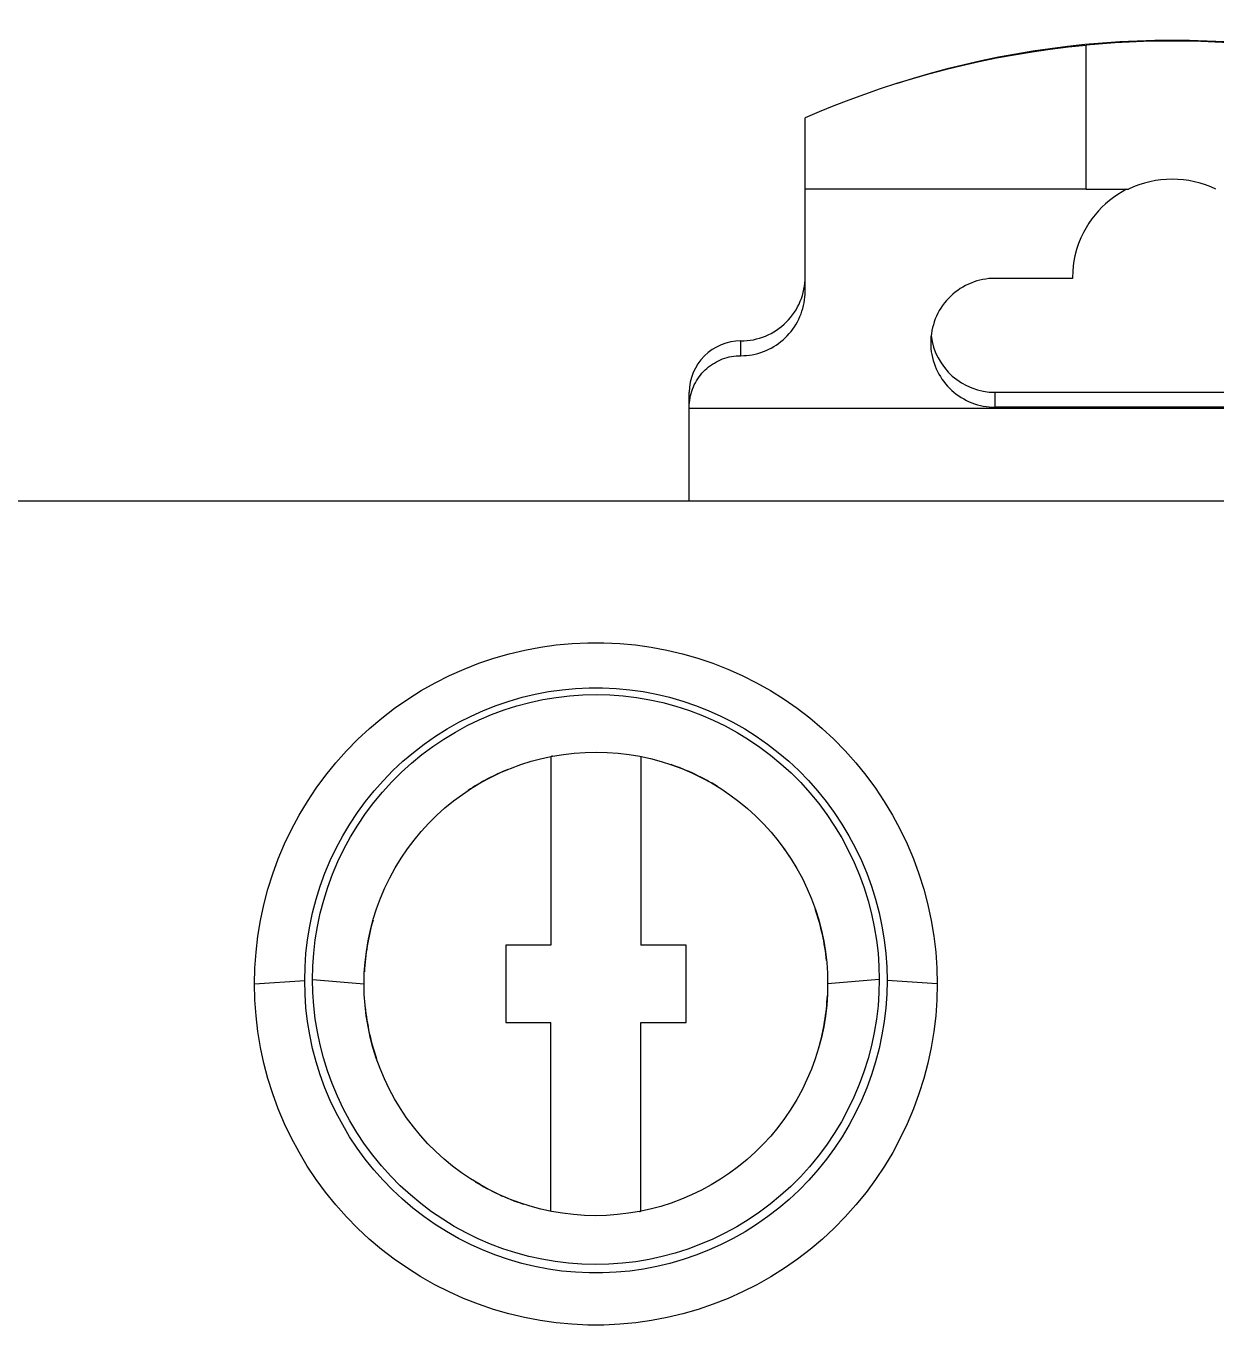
# Model space of a CAD drawing. Header units: millimetres. Extents: x 3609 to 5941, y 2453 to 3731.
# Drawn here: x 5328.85 to 5346.55, y 3415.52 to 3434.84 of the extents above; entities that cross this region are included whole.
import ezdxf

# ---------------------------------------------------------------- set-up
doc = ezdxf.new("R2010")
doc.units = ezdxf.units.MM

msp = doc.modelspace()

# ---------------------------------------------------------------- linework, layer by layer
for p, q in [((5344.622, 3434.551), (5344.353, 3434.524)), ((5345.048, 3434.589), (5344.622, 3434.555)), ((5344.622, 3434.556), (5344.622, 3434.552)), ((5344.622, 3432.412), (5344.622, 3434.552)), ((5345.474, 3434.609), (5345.048, 3434.589)), ((5345.9, 3434.616), (5345.474, 3434.609)), ((5346.327, 3434.609), (5345.9, 3434.616)), ((5346.753, 3434.589), (5346.327, 3434.609)), ((5343.289, 3434.361), (5343.03, 3434.308)), ((5343.552, 3434.409), (5343.289, 3434.361)), ((5343.817, 3434.452), (5343.552, 3434.409)), ((5344.084, 3434.49), (5343.817, 3434.452)), ((5344.353, 3434.524), (5344.084, 3434.49)), ((5342.523, 3434.189), (5342.277, 3434.124)), ((5342.774, 3434.25), (5342.523, 3434.189)), ((5343.03, 3434.308), (5342.774, 3434.25)), ((5341.801, 3433.984), (5341.559, 3433.906)), ((5342.037, 3434.056), (5341.801, 3433.984)), ((5342.277, 3434.124), (5342.037, 3434.056)), ((5341.322, 3433.824), (5341.092, 3433.739)), ((5341.559, 3433.906), (5341.322, 3433.824)), ((5340.869, 3433.653), (5340.652, 3433.564)), ((5341.092, 3433.739), (5340.869, 3433.653)), ((5340.652, 3433.564), (5340.441, 3433.473)), ((5340.441, 3432.412), (5340.441, 3433.473)), ((5340.441, 3430.895), (5340.441, 3432.412)), ((5340.631, 3432.412), (5340.441, 3432.412)), ((5340.825, 3432.412), (5340.631, 3432.412)), ((5341.022, 3432.412), (5340.825, 3432.412)), ((5341.222, 3432.412), (5341.022, 3432.412)), ((5341.426, 3432.412), (5341.222, 3432.412)), ((5341.634, 3432.412), (5341.426, 3432.412)), ((5341.844, 3432.412), (5341.634, 3432.412)), ((5342.058, 3432.412), (5341.844, 3432.412)), ((5342.275, 3432.412), (5342.058, 3432.412)), ((5342.495, 3432.412), (5342.275, 3432.412)), ((5342.718, 3432.412), (5342.495, 3432.412)), ((5342.945, 3432.412), (5342.718, 3432.412)), ((5343.174, 3432.412), (5342.945, 3432.412)), ((5343.407, 3432.412), (5343.174, 3432.412)), ((5343.643, 3432.412), (5343.407, 3432.412)), ((5343.882, 3432.412), (5343.643, 3432.412)), ((5344.125, 3432.412), (5343.882, 3432.412)), ((5344.372, 3432.412), (5344.125, 3432.412)), ((5344.622, 3432.412), (5344.372, 3432.412)), ((5344.622, 3432.412), (5345.248, 3432.412)), ((5344.967, 3432.246), (5344.91, 3432.197)), ((5345.027, 3432.292), (5344.967, 3432.246)), ((5345.09, 3432.336), (5345.027, 3432.292)), ((5345.155, 3432.376), (5345.09, 3432.336)), ((5345.221, 3432.412), (5345.155, 3432.376)), ((5344.803, 3432.09), (5344.753, 3432.033)), ((5344.855, 3432.145), (5344.803, 3432.09)), ((5344.91, 3432.197), (5344.855, 3432.145)), ((5344.662, 3431.908), (5344.619, 3431.84)), ((5344.706, 3431.972), (5344.662, 3431.908)), ((5344.753, 3432.033), (5344.706, 3431.972)), ((5344.543, 3431.69), (5344.509, 3431.607)), ((5344.58, 3431.767), (5344.543, 3431.69)), ((5344.619, 3431.84), (5344.58, 3431.767)), ((5344.479, 3431.518), (5344.454, 3431.422)), ((5344.509, 3431.607), (5344.479, 3431.518)), ((5344.434, 3431.318), (5344.421, 3431.206)), ((5344.454, 3431.422), (5344.434, 3431.318)), ((5343.085, 3431.07), (5343.041, 3431.06)), ((5343.13, 3431.077), (5343.085, 3431.07)), ((5343.175, 3431.083), (5343.13, 3431.077)), ((5343.221, 3431.086), (5343.175, 3431.083)), ((5343.267, 3431.087), (5343.221, 3431.086)), ((5344.416, 3431.087), (5343.267, 3431.087)), ((5344.421, 3431.206), (5344.416, 3431.087)), ((5340.44, 3430.852), (5340.441, 3430.895)), ((5342.674, 3430.882), (5342.639, 3430.853)), ((5342.711, 3430.909), (5342.674, 3430.882)), ((5342.749, 3430.935), (5342.711, 3430.909)), ((5342.787, 3430.958), (5342.749, 3430.935)), ((5342.828, 3430.98), (5342.787, 3430.958)), ((5342.869, 3431), (5342.828, 3430.98)), ((5342.911, 3431.018), (5342.869, 3431)), ((5342.953, 3431.034), (5342.911, 3431.018)), ((5342.997, 3431.048), (5342.953, 3431.034)), ((5343.041, 3431.06), (5342.997, 3431.048)), ((5340.417, 3430.682), (5340.426, 3430.724)), ((5340.426, 3430.724), (5340.433, 3430.766)), ((5340.433, 3430.766), (5340.437, 3430.809)), ((5340.437, 3430.809), (5340.44, 3430.852)), ((5342.486, 3430.684), (5342.461, 3430.646)), ((5342.514, 3430.721), (5342.486, 3430.684)), ((5342.543, 3430.756), (5342.514, 3430.721)), ((5342.573, 3430.79), (5342.543, 3430.756)), ((5342.606, 3430.822), (5342.573, 3430.79)), ((5342.639, 3430.853), (5342.606, 3430.822)), ((5340.347, 3430.479), (5340.364, 3430.518)), ((5340.364, 3430.518), (5340.38, 3430.558)), ((5340.38, 3430.558), (5340.394, 3430.599)), ((5340.394, 3430.599), (5340.407, 3430.64)), ((5340.407, 3430.64), (5340.417, 3430.682)), ((5342.395, 3430.526), (5342.377, 3430.485)), ((5342.415, 3430.567), (5342.395, 3430.526)), ((5342.437, 3430.607), (5342.415, 3430.567)), ((5342.461, 3430.646), (5342.437, 3430.607)), ((5340.205, 3430.265), (5340.232, 3430.298)), ((5340.232, 3430.298), (5340.259, 3430.332)), ((5340.259, 3430.332), (5340.283, 3430.367)), ((5340.283, 3430.367), (5340.306, 3430.404)), ((5340.306, 3430.404), (5340.327, 3430.441)), ((5340.327, 3430.441), (5340.347, 3430.479)), ((5342.326, 3430.31), (5342.319, 3430.264)), ((5342.336, 3430.354), (5342.326, 3430.31)), ((5342.348, 3430.398), (5342.336, 3430.354)), ((5342.362, 3430.442), (5342.348, 3430.398)), ((5342.377, 3430.485), (5342.362, 3430.442)), ((5339.484, 3429.937), (5339.484, 3430.157)), ((5340.011, 3430.095), (5340.047, 3430.12)), ((5340.047, 3430.12), (5340.081, 3430.146)), ((5340.081, 3430.146), (5340.114, 3430.173)), ((5340.114, 3430.173), (5340.146, 3430.202)), ((5340.146, 3430.202), (5340.176, 3430.233)), ((5340.176, 3430.233), (5340.205, 3430.265)), ((5342.31, 3430.174), (5342.309, 3430.128)), ((5342.309, 3430.128), (5342.31, 3430.084)), ((5342.313, 3430.219), (5342.31, 3430.174)), ((5342.319, 3430.264), (5342.313, 3430.219)), ((5339.28, 3429.909), (5339.313, 3429.918)), ((5339.313, 3429.918), (5339.347, 3429.925)), ((5339.347, 3429.925), (5339.381, 3429.93)), ((5339.381, 3429.93), (5339.415, 3429.934)), ((5339.415, 3429.934), (5339.449, 3429.936)), ((5339.449, 3429.936), (5339.484, 3429.937)), ((5339.484, 3429.937), (5339.527, 3429.938)), ((5339.527, 3429.938), (5339.569, 3429.941)), ((5339.569, 3429.941), (5339.612, 3429.946)), ((5339.612, 3429.946), (5339.655, 3429.952)), ((5339.655, 3429.952), (5339.697, 3429.961)), ((5339.697, 3429.961), (5339.738, 3429.971)), ((5339.738, 3429.971), (5339.78, 3429.984)), ((5339.78, 3429.984), (5339.82, 3429.998)), ((5339.82, 3429.998), (5339.86, 3430.014)), ((5339.86, 3430.014), (5339.899, 3430.032)), ((5339.899, 3430.032), (5339.938, 3430.051)), ((5339.938, 3430.051), (5339.975, 3430.073)), ((5339.975, 3430.073), (5340.011, 3430.095)), ((5342.31, 3430.084), (5342.313, 3430.04)), ((5342.313, 3430.04), (5342.318, 3429.996)), ((5342.318, 3429.996), (5342.325, 3429.953)), ((5342.325, 3429.953), (5342.334, 3429.909)), ((5338.93, 3429.7), (5338.954, 3429.725)), ((5338.954, 3429.725), (5338.979, 3429.748)), ((5338.979, 3429.748), (5339.006, 3429.77)), ((5339.006, 3429.77), (5339.033, 3429.791)), ((5339.033, 3429.791), (5339.061, 3429.81)), ((5339.061, 3429.81), (5339.091, 3429.828)), ((5339.091, 3429.828), (5339.121, 3429.845)), ((5339.121, 3429.845), (5339.151, 3429.861)), ((5339.151, 3429.861), (5339.182, 3429.875)), ((5339.182, 3429.875), (5339.214, 3429.888)), ((5339.214, 3429.888), (5339.247, 3429.899)), ((5339.247, 3429.899), (5339.28, 3429.909)), ((5342.334, 3429.909), (5342.345, 3429.866)), ((5342.345, 3429.866), (5342.359, 3429.824)), ((5342.359, 3429.824), (5342.374, 3429.782)), ((5342.374, 3429.782), (5342.39, 3429.742)), ((5342.39, 3429.742), (5342.409, 3429.702)), ((5338.793, 3429.504), (5338.809, 3429.534)), ((5338.809, 3429.534), (5338.826, 3429.564)), ((5338.826, 3429.564), (5338.844, 3429.593)), ((5338.844, 3429.593), (5338.864, 3429.621)), ((5338.864, 3429.621), (5338.885, 3429.649)), ((5338.885, 3429.649), (5338.907, 3429.675)), ((5338.907, 3429.675), (5338.93, 3429.7)), ((5342.409, 3429.702), (5342.43, 3429.663)), ((5342.43, 3429.663), (5342.452, 3429.625)), ((5342.452, 3429.625), (5342.476, 3429.588)), ((5342.476, 3429.588), (5342.502, 3429.552)), ((5342.502, 3429.552), (5342.53, 3429.517)), ((5338.717, 3429.172), (5338.717, 3429.392)), ((5338.73, 3429.308), (5338.737, 3429.342)), ((5338.737, 3429.342), (5338.745, 3429.375)), ((5338.745, 3429.375), (5338.755, 3429.408)), ((5338.755, 3429.408), (5338.766, 3429.441)), ((5338.766, 3429.441), (5338.779, 3429.472)), ((5338.779, 3429.472), (5338.793, 3429.504)), ((5342.53, 3429.517), (5342.559, 3429.484)), ((5342.559, 3429.484), (5342.589, 3429.452)), ((5342.589, 3429.452), (5342.621, 3429.421)), ((5342.621, 3429.421), (5342.655, 3429.392)), ((5342.655, 3429.392), (5342.689, 3429.365)), ((5342.689, 3429.365), (5342.725, 3429.339)), ((5342.725, 3429.339), (5342.762, 3429.315)), ((5343.267, 3429.172), (5343.267, 3429.392)), ((5343.267, 3429.392), (5348.534, 3429.392)), ((5338.717, 3429.172), (5338.718, 3429.206)), ((5338.717, 3429.156), (5338.717, 3429.172)), ((5338.717, 3429.156), (5353.083, 3429.156)), ((5338.717, 3427.776), (5338.717, 3429.156)), ((5338.718, 3429.206), (5338.72, 3429.24)), ((5338.72, 3429.24), (5338.724, 3429.274)), ((5338.724, 3429.274), (5338.73, 3429.308)), ((5342.762, 3429.315), (5342.801, 3429.293)), ((5342.801, 3429.293), (5342.84, 3429.272)), ((5342.84, 3429.272), (5342.88, 3429.253)), ((5342.88, 3429.253), (5342.921, 3429.236)), ((5342.921, 3429.236), (5342.962, 3429.221)), ((5342.962, 3429.221), (5343.004, 3429.208)), ((5343.004, 3429.208), (5343.047, 3429.197)), ((5343.047, 3429.197), (5343.091, 3429.188)), ((5343.091, 3429.188), (5343.134, 3429.181)), ((5343.134, 3429.181), (5343.178, 3429.176)), ((5343.178, 3429.176), (5343.222, 3429.173)), ((5343.222, 3429.173), (5343.267, 3429.172)), ((5348.534, 3429.172), (5343.267, 3429.172)), ((5294.519, 3427.776), (5363.187, 3427.776)), ((5336.974, 3425.657), (5337.21, 3425.668)), ((5337.21, 3425.668), (5337.447, 3425.668)), ((5337.447, 3425.668), (5337.683, 3425.657)), ((5335.813, 3425.437), (5336.041, 3425.503)), ((5336.041, 3425.503), (5336.271, 3425.558)), ((5336.271, 3425.558), (5336.504, 3425.602)), ((5336.504, 3425.602), (5336.738, 3425.635)), ((5336.738, 3425.635), (5336.974, 3425.657)), ((5337.683, 3425.657), (5337.919, 3425.635)), ((5337.919, 3425.635), (5338.153, 3425.602)), ((5338.153, 3425.602), (5338.386, 3425.558)), ((5338.386, 3425.558), (5338.616, 3425.503)), ((5338.616, 3425.503), (5338.844, 3425.438)), ((5335.151, 3425.178), (5335.368, 3425.275)), ((5335.368, 3425.275), (5335.589, 3425.361)), ((5335.589, 3425.361), (5335.813, 3425.437)), ((5338.844, 3425.438), (5339.069, 3425.362)), ((5339.069, 3425.362), (5339.289, 3425.275)), ((5339.289, 3425.275), (5339.506, 3425.178)), ((5334.939, 3425.071), (5335.151, 3425.178)), ((5339.506, 3425.178), (5339.718, 3425.071)), ((5334.531, 3424.828), (5334.732, 3424.955)), ((5334.732, 3424.955), (5334.939, 3425.071)), ((5336.231, 3424.856), (5336.428, 3424.903)), ((5336.428, 3424.903), (5336.626, 3424.94)), ((5336.626, 3424.94), (5336.826, 3424.969)), ((5336.826, 3424.969), (5337.026, 3424.987)), ((5336.936, 3424.878), (5337.136, 3424.892)), ((5337.026, 3424.987), (5337.228, 3424.997)), ((5337.136, 3424.892), (5337.335, 3424.897)), ((5337.228, 3424.997), (5337.429, 3424.997)), ((5337.335, 3424.897), (5337.535, 3424.892)), ((5337.429, 3424.997), (5337.631, 3424.987)), ((5337.535, 3424.892), (5337.734, 3424.877)), ((5337.631, 3424.987), (5337.832, 3424.969)), ((5337.832, 3424.969), (5338.031, 3424.94)), ((5338.031, 3424.94), (5338.23, 3424.903)), ((5338.23, 3424.903), (5338.426, 3424.856)), ((5339.718, 3425.071), (5339.925, 3424.955)), ((5339.925, 3424.955), (5340.127, 3424.828)), ((5334.335, 3424.692), (5334.531, 3424.828)), ((5335.657, 3424.66), (5335.846, 3424.734)), ((5335.846, 3424.734), (5336.037, 3424.8)), ((5335.964, 3424.668), (5336.154, 3424.729)), ((5336.037, 3424.8), (5336.231, 3424.856)), ((5336.154, 3424.729), (5336.346, 3424.78)), ((5336.346, 3424.78), (5336.541, 3424.822)), ((5336.541, 3424.822), (5336.738, 3424.855)), ((5336.738, 3424.855), (5336.936, 3424.878)), ((5337.734, 3424.877), (5337.932, 3424.853)), ((5337.932, 3424.853), (5338.129, 3424.82)), ((5338.129, 3424.82), (5338.323, 3424.777)), ((5338.323, 3424.777), (5338.516, 3424.725)), ((5338.426, 3424.856), (5338.62, 3424.8)), ((5338.516, 3424.725), (5338.705, 3424.664)), ((5338.62, 3424.8), (5338.812, 3424.735)), ((5338.812, 3424.735), (5339, 3424.66)), ((5340.127, 3424.828), (5340.322, 3424.692)), ((5333.964, 3424.394), (5334.146, 3424.547)), ((5334.146, 3424.547), (5334.335, 3424.692)), ((5335.292, 3424.486), (5335.472, 3424.577)), ((5335.414, 3424.434), (5335.594, 3424.521)), ((5335.472, 3424.577), (5335.657, 3424.66)), ((5335.594, 3424.521), (5335.777, 3424.599)), ((5335.777, 3424.599), (5335.964, 3424.668)), ((5338.705, 3424.664), (5338.891, 3424.595)), ((5338.891, 3424.595), (5339.074, 3424.516)), ((5339, 3424.66), (5339.185, 3424.577)), ((5339.074, 3424.516), (5339.253, 3424.429)), ((5339.185, 3424.577), (5339.366, 3424.486)), ((5340.322, 3424.692), (5340.511, 3424.548)), ((5340.511, 3424.548), (5340.693, 3424.394)), ((5333.789, 3424.231), (5333.964, 3424.394)), ((5334.943, 3424.277), (5335.115, 3424.386)), ((5335.068, 3424.235), (5335.239, 3424.339)), ((5335.115, 3424.386), (5335.292, 3424.486)), ((5335.239, 3424.339), (5335.414, 3424.434)), ((5339.253, 3424.429), (5339.429, 3424.333)), ((5339.366, 3424.486), (5339.542, 3424.386)), ((5339.429, 3424.333), (5339.599, 3424.229)), ((5339.542, 3424.386), (5339.714, 3424.277)), ((5340.693, 3424.394), (5340.868, 3424.232)), ((5333.622, 3424.061), (5333.789, 3424.231)), ((5334.615, 3424.036), (5334.776, 3424.161)), ((5334.741, 3424.004), (5334.902, 3424.124)), ((5334.776, 3424.161), (5334.943, 3424.277)), ((5334.902, 3424.124), (5335.068, 3424.235)), ((5339.599, 3424.229), (5339.766, 3424.116)), ((5339.714, 3424.277), (5339.881, 3424.161)), ((5339.766, 3424.116), (5339.927, 3423.995)), ((5339.881, 3424.161), (5340.042, 3424.037)), ((5340.868, 3424.232), (5341.035, 3424.061)), ((5333.463, 3423.883), (5333.622, 3424.061)), ((5334.46, 3423.904), (5334.615, 3424.036)), ((5334.586, 3423.876), (5334.741, 3424.004)), ((5336.367, 3423.904), (5336.525, 3423.946)), ((5336.525, 3423.946), (5336.684, 3423.98)), ((5336.658, 3423.975), (5336.658, 3421.168)), ((5336.684, 3423.98), (5336.845, 3424.007)), ((5336.845, 3424.007), (5337.008, 3424.026)), ((5337.008, 3424.026), (5337.171, 3424.037)), ((5337.171, 3424.037), (5337.334, 3424.041)), ((5337.334, 3424.041), (5337.498, 3424.037)), ((5337.498, 3424.037), (5337.661, 3424.025)), ((5337.661, 3424.025), (5337.823, 3424.005)), ((5337.823, 3424.005), (5337.983, 3423.978)), ((5337.983, 3423.978), (5338.143, 3423.943)), ((5337.999, 3423.975), (5337.999, 3421.168)), ((5338.143, 3423.943), (5338.3, 3423.901)), ((5339.927, 3423.995), (5340.082, 3423.867)), ((5340.042, 3424.037), (5340.198, 3423.905)), ((5341.035, 3424.061), (5341.194, 3423.883)), ((5333.313, 3423.697), (5333.463, 3423.883)), ((5334.168, 3423.619), (5334.31, 3423.765)), ((5334.292, 3423.597), (5334.436, 3423.74)), ((5334.31, 3423.765), (5334.46, 3423.904)), ((5334.436, 3423.74), (5334.586, 3423.876)), ((5335.762, 3423.665), (5335.909, 3423.735)), ((5335.909, 3423.735), (5336.059, 3423.799)), ((5336.059, 3423.799), (5336.212, 3423.855)), ((5336.212, 3423.855), (5336.367, 3423.904)), ((5338.3, 3423.901), (5338.455, 3423.852)), ((5338.455, 3423.852), (5338.607, 3423.795)), ((5338.607, 3423.795), (5338.757, 3423.731)), ((5338.757, 3423.731), (5338.904, 3423.66)), ((5340.082, 3423.867), (5340.232, 3423.73)), ((5340.198, 3423.905), (5340.347, 3423.766)), ((5340.232, 3423.73), (5340.376, 3423.586)), ((5340.347, 3423.766), (5340.489, 3423.619)), ((5341.194, 3423.883), (5341.345, 3423.698)), ((5333.171, 3423.505), (5333.313, 3423.697)), ((5334.032, 3423.466), (5334.168, 3423.619)), ((5334.155, 3423.446), (5334.292, 3423.597)), ((5335.479, 3423.503), (5335.619, 3423.587)), ((5335.619, 3423.587), (5335.762, 3423.665)), ((5338.904, 3423.66), (5339.047, 3423.582)), ((5339.047, 3423.582), (5339.187, 3423.498)), ((5340.376, 3423.586), (5340.513, 3423.435)), ((5340.489, 3423.619), (5340.625, 3423.466)), ((5341.345, 3423.698), (5341.486, 3423.505)), ((5333.038, 3423.306), (5333.171, 3423.505)), ((5333.904, 3423.307), (5334.032, 3423.466)), ((5334.025, 3423.289), (5334.155, 3423.446)), ((5335.212, 3423.314), (5335.343, 3423.412)), ((5335.343, 3423.412), (5335.479, 3423.503)), ((5339.187, 3423.498), (5339.323, 3423.406)), ((5339.323, 3423.406), (5339.454, 3423.308)), ((5340.513, 3423.435), (5340.643, 3423.276)), ((5340.625, 3423.466), (5340.754, 3423.307)), ((5341.486, 3423.505), (5341.619, 3423.306)), ((5332.915, 3423.101), (5333.038, 3423.306)), ((5333.783, 3423.142), (5333.904, 3423.307)), ((5333.902, 3423.125), (5334.025, 3423.289)), ((5334.962, 3423.1), (5335.084, 3423.21)), ((5335.084, 3423.21), (5335.212, 3423.314)), ((5339.454, 3423.308), (5339.582, 3423.203)), ((5339.582, 3423.203), (5339.704, 3423.092)), ((5340.643, 3423.276), (5340.765, 3423.112)), ((5340.754, 3423.307), (5340.875, 3423.142)), ((5341.619, 3423.306), (5341.742, 3423.101)), ((5332.802, 3422.89), (5332.915, 3423.101)), ((5333.564, 3422.795), (5333.669, 3422.971)), ((5333.669, 3422.971), (5333.783, 3423.142)), ((5333.68, 3422.779), (5333.787, 3422.955)), ((5333.787, 3422.955), (5333.902, 3423.125)), ((5334.732, 3422.861), (5334.844, 3422.984)), ((5334.844, 3422.984), (5334.962, 3423.1)), ((5339.704, 3423.092), (5339.822, 3422.975)), ((5339.822, 3422.975), (5339.934, 3422.852)), ((5340.765, 3423.112), (5340.879, 3422.941)), ((5340.875, 3423.142), (5340.988, 3422.971)), ((5340.988, 3422.971), (5341.093, 3422.795)), ((5341.742, 3423.101), (5341.855, 3422.89)), ((5332.699, 3422.674), (5332.802, 3422.89)), ((5333.467, 3422.614), (5333.564, 3422.795)), ((5333.582, 3422.599), (5333.68, 3422.779)), ((5334.625, 3422.733), (5334.732, 3422.861)), ((5339.934, 3422.852), (5340.04, 3422.723)), ((5340.879, 3422.941), (5340.985, 3422.765)), ((5340.985, 3422.765), (5341.082, 3422.584)), ((5341.093, 3422.795), (5341.19, 3422.614)), ((5341.855, 3422.89), (5341.958, 3422.674)), ((5332.606, 3422.454), (5332.699, 3422.674)), ((5333.379, 3422.429), (5333.467, 3422.614)), ((5333.493, 3422.413), (5333.582, 3422.599)), ((5334.431, 3422.461), (5334.525, 3422.6)), ((5334.525, 3422.6), (5334.625, 3422.733)), ((5340.04, 3422.723), (5340.14, 3422.589)), ((5340.14, 3422.589), (5340.234, 3422.45)), ((5341.082, 3422.584), (5341.17, 3422.399)), ((5341.19, 3422.614), (5341.278, 3422.429)), ((5341.958, 3422.674), (5342.051, 3422.454)), ((5332.524, 3422.229), (5332.606, 3422.454)), ((5333.3, 3422.24), (5333.379, 3422.429)), ((5333.413, 3422.225), (5333.493, 3422.413)), ((5334.344, 3422.319), (5334.431, 3422.461)), ((5340.234, 3422.45), (5340.32, 3422.307)), ((5341.17, 3422.399), (5341.25, 3422.211)), ((5341.278, 3422.429), (5341.357, 3422.24)), ((5342.051, 3422.454), (5342.134, 3422.23)), ((5332.452, 3422.001), (5332.524, 3422.229)), ((5333.23, 3422.047), (5333.3, 3422.24)), ((5333.343, 3422.033), (5333.413, 3422.225)), ((5334.264, 3422.172), (5334.344, 3422.319)), ((5340.32, 3422.307), (5340.4, 3422.16)), ((5341.25, 3422.211), (5341.319, 3422.02)), ((5341.357, 3422.24), (5341.428, 3422.047)), ((5342.134, 3422.23), (5342.205, 3422.001)), ((5332.391, 3421.769), (5332.452, 3422.001)), ((5333.168, 3421.851), (5333.23, 3422.047)), ((5333.282, 3421.839), (5333.343, 3422.033)), ((5334.125, 3421.867), (5334.191, 3422.021)), ((5334.191, 3422.021), (5334.264, 3422.172)), ((5340.4, 3422.16), (5340.472, 3422.009)), ((5340.472, 3422.009), (5340.537, 3421.856)), ((5341.319, 3422.02), (5341.379, 3421.828)), ((5341.428, 3422.047), (5341.489, 3421.851)), ((5342.205, 3422.001), (5342.266, 3421.77)), ((5333.116, 3421.652), (5333.168, 3421.851)), ((5333.23, 3421.643), (5333.282, 3421.839)), ((5334.067, 3421.711), (5334.125, 3421.867)), ((5340.537, 3421.856), (5340.594, 3421.701)), ((5341.379, 3421.828), (5341.429, 3421.635)), ((5341.489, 3421.851), (5341.541, 3421.652)), ((5332.341, 3421.536), (5332.391, 3421.769)), ((5333.074, 3421.452), (5333.116, 3421.652)), ((5333.188, 3421.447), (5333.23, 3421.643)), ((5334.017, 3421.554), (5334.067, 3421.711)), ((5340.594, 3421.701), (5340.643, 3421.545)), ((5341.429, 3421.635), (5341.47, 3421.44)), ((5341.541, 3421.652), (5341.584, 3421.452)), ((5342.266, 3421.77), (5342.316, 3421.536)), ((5332.302, 3421.301), (5332.341, 3421.536)), ((5333.04, 3421.25), (5333.074, 3421.452)), ((5333.156, 3421.249), (5333.188, 3421.447)), ((5333.975, 3421.395), (5334.017, 3421.554)), ((5340.643, 3421.545), (5340.684, 3421.388)), ((5341.47, 3421.44), (5341.502, 3421.245)), ((5341.584, 3421.452), (5341.617, 3421.25)), ((5342.316, 3421.536), (5342.355, 3421.301)), ((5332.275, 3421.065), (5332.302, 3421.301)), ((5333.017, 3421.047), (5333.04, 3421.25)), ((5333.133, 3421.052), (5333.156, 3421.249)), ((5333.915, 3421.074), (5333.941, 3421.235)), ((5333.941, 3421.235), (5333.975, 3421.395)), ((5340.684, 3421.388), (5340.717, 3421.229)), ((5340.717, 3421.229), (5340.743, 3421.071)), ((5341.502, 3421.245), (5341.525, 3421.049)), ((5341.617, 3421.25), (5341.641, 3421.047)), ((5342.355, 3421.301), (5342.383, 3421.065)), ((5332.258, 3420.829), (5332.275, 3421.065)), ((5333.003, 3420.845), (5333.017, 3421.047)), ((5333.119, 3420.855), (5333.133, 3421.052)), ((5333.896, 3420.914), (5333.915, 3421.074)), ((5335.988, 3421.168), (5335.988, 3420.019)), ((5336.658, 3421.168), (5335.988, 3421.168)), ((5338.67, 3421.168), (5337.999, 3421.168)), ((5338.67, 3420.019), (5338.67, 3421.168)), ((5340.743, 3421.071), (5340.762, 3420.911)), ((5341.525, 3421.049), (5341.538, 3420.854)), ((5341.641, 3421.047), (5341.655, 3420.845)), ((5342.383, 3421.065), (5342.399, 3420.829)), ((5332.998, 3420.643), (5333.003, 3420.845)), ((5333.115, 3420.658), (5333.119, 3420.855)), ((5333.885, 3420.753), (5333.896, 3420.914)), ((5340.762, 3420.911), (5340.773, 3420.752)), ((5341.538, 3420.854), (5341.542, 3420.658)), ((5341.655, 3420.845), (5341.659, 3420.643)), ((5332.253, 3420.593), (5332.258, 3420.829)), ((5332.253, 3420.593), (5332.998, 3420.643)), ((5333.003, 3420.44), (5332.998, 3420.643)), ((5333.119, 3420.463), (5333.115, 3420.658)), ((5333.115, 3420.658), (5333.881, 3420.593)), ((5333.881, 3420.593), (5333.885, 3420.753)), ((5340.773, 3420.752), (5340.776, 3420.593)), ((5341.543, 3420.658), (5340.776, 3420.593)), ((5341.543, 3420.658), (5341.538, 3420.462)), ((5341.659, 3420.643), (5341.655, 3420.44)), ((5342.405, 3420.593), (5341.659, 3420.643)), ((5342.399, 3420.829), (5342.405, 3420.593)), ((5332.258, 3420.357), (5332.253, 3420.593)), ((5333.133, 3420.268), (5333.119, 3420.463)), ((5333.885, 3420.435), (5333.881, 3420.593)), ((5340.776, 3420.593), (5340.773, 3420.434)), ((5341.538, 3420.462), (5341.525, 3420.266)), ((5342.405, 3420.593), (5342.399, 3420.357)), ((5332.275, 3420.12), (5332.258, 3420.357)), ((5333.017, 3420.237), (5333.003, 3420.44)), ((5333.155, 3420.073), (5333.133, 3420.268)), ((5333.896, 3420.276), (5333.885, 3420.435)), ((5333.914, 3420.118), (5333.896, 3420.276)), ((5340.762, 3420.274), (5340.743, 3420.114)), ((5340.773, 3420.434), (5340.762, 3420.274)), ((5341.525, 3420.266), (5341.502, 3420.069)), ((5341.655, 3420.44), (5341.641, 3420.237)), ((5342.399, 3420.357), (5342.383, 3420.12)), ((5332.303, 3419.884), (5332.275, 3420.12)), ((5333.041, 3420.035), (5333.017, 3420.237)), ((5333.187, 3419.879), (5333.155, 3420.073)), ((5333.94, 3419.959), (5333.914, 3420.118)), ((5340.743, 3420.114), (5340.717, 3419.954)), ((5341.502, 3420.069), (5341.47, 3419.872)), ((5341.641, 3420.237), (5341.617, 3420.035)), ((5342.383, 3420.12), (5342.355, 3419.884)), ((5332.341, 3419.649), (5332.303, 3419.884)), ((5333.074, 3419.833), (5333.041, 3420.035)), ((5333.227, 3419.685), (5333.187, 3419.879)), ((5333.973, 3419.802), (5333.94, 3419.959)), ((5335.988, 3420.019), (5336.658, 3420.019)), ((5336.658, 3417.211), (5336.658, 3420.019)), ((5337.999, 3417.211), (5337.999, 3420.019)), ((5337.999, 3420.019), (5338.67, 3420.019)), ((5340.717, 3419.954), (5340.683, 3419.794)), ((5341.47, 3419.872), (5341.428, 3419.676)), ((5341.617, 3420.035), (5341.584, 3419.833)), ((5342.355, 3419.884), (5342.316, 3419.649)), ((5333.116, 3419.633), (5333.074, 3419.833)), ((5333.277, 3419.492), (5333.227, 3419.685)), ((5334.014, 3419.645), (5333.973, 3419.802)), ((5340.683, 3419.794), (5340.641, 3419.636)), ((5341.428, 3419.676), (5341.377, 3419.481)), ((5341.584, 3419.833), (5341.541, 3419.633)), ((5332.391, 3419.416), (5332.341, 3419.649)), ((5333.168, 3419.435), (5333.116, 3419.633)), ((5333.337, 3419.3), (5333.277, 3419.492)), ((5334.063, 3419.489), (5334.014, 3419.645)), ((5334.119, 3419.334), (5334.063, 3419.489)), ((5340.591, 3419.478), (5340.534, 3419.322)), ((5340.641, 3419.636), (5340.591, 3419.478)), ((5341.377, 3419.481), (5341.316, 3419.287)), ((5341.541, 3419.633), (5341.489, 3419.435)), ((5342.316, 3419.649), (5342.266, 3419.416)), ((5332.452, 3419.185), (5332.391, 3419.416)), ((5333.229, 3419.24), (5333.168, 3419.435)), ((5333.406, 3419.11), (5333.337, 3419.3)), ((5334.184, 3419.181), (5334.119, 3419.334)), ((5340.534, 3419.322), (5340.468, 3419.169)), ((5341.316, 3419.287), (5341.246, 3419.096)), ((5341.489, 3419.435), (5341.428, 3419.24)), ((5342.266, 3419.416), (5342.205, 3419.185)), ((5332.524, 3418.957), (5332.452, 3419.185)), ((5333.3, 3419.048), (5333.229, 3419.24)), ((5333.485, 3418.922), (5333.406, 3419.11)), ((5334.255, 3419.031), (5334.184, 3419.181)), ((5340.468, 3419.169), (5340.396, 3419.019)), ((5341.246, 3419.096), (5341.166, 3418.907)), ((5341.428, 3419.24), (5341.358, 3419.047)), ((5342.205, 3419.185), (5342.134, 3418.957)), ((5332.606, 3418.733), (5332.524, 3418.957)), ((5333.379, 3418.859), (5333.3, 3419.048)), ((5333.572, 3418.737), (5333.485, 3418.922)), ((5334.335, 3418.884), (5334.255, 3419.031)), ((5340.396, 3419.019), (5340.316, 3418.872)), ((5341.166, 3418.907), (5341.077, 3418.722)), ((5341.358, 3419.047), (5341.279, 3418.859)), ((5342.134, 3418.957), (5342.051, 3418.733)), ((5332.699, 3418.513), (5332.606, 3418.733)), ((5333.466, 3418.675), (5333.379, 3418.859)), ((5333.669, 3418.556), (5333.572, 3418.737)), ((5334.421, 3418.741), (5334.335, 3418.884)), ((5334.514, 3418.602), (5334.421, 3418.741)), ((5340.229, 3418.729), (5340.135, 3418.591)), ((5340.316, 3418.872), (5340.229, 3418.729)), ((5341.077, 3418.722), (5340.98, 3418.542)), ((5341.279, 3418.859), (5341.191, 3418.674)), ((5342.051, 3418.733), (5341.959, 3418.513)), ((5332.801, 3418.298), (5332.699, 3418.513)), ((5333.563, 3418.495), (5333.466, 3418.675)), ((5333.775, 3418.38), (5333.669, 3418.556)), ((5334.614, 3418.468), (5334.514, 3418.602)), ((5340.135, 3418.591), (5340.035, 3418.457)), ((5340.98, 3418.542), (5340.874, 3418.366)), ((5341.191, 3418.674), (5341.095, 3418.494)), ((5341.959, 3418.513), (5341.856, 3418.298)), ((5333.667, 3418.319), (5333.563, 3418.495)), ((5333.78, 3418.149), (5333.667, 3418.319)), ((5333.889, 3418.21), (5333.775, 3418.38)), ((5334.72, 3418.339), (5334.614, 3418.468)), ((5334.832, 3418.216), (5334.72, 3418.339)), ((5339.929, 3418.329), (5339.817, 3418.207)), ((5340.035, 3418.457), (5339.929, 3418.329)), ((5340.874, 3418.366), (5340.759, 3418.196)), ((5340.99, 3418.319), (5340.877, 3418.149)), ((5341.095, 3418.494), (5340.99, 3418.319)), ((5332.914, 3418.088), (5332.801, 3418.298)), ((5333.9, 3417.985), (5333.78, 3418.149)), ((5334.011, 3418.045), (5333.889, 3418.21)), ((5334.949, 3418.099), (5334.832, 3418.216)), ((5339.817, 3418.207), (5339.7, 3418.09)), ((5340.759, 3418.196), (5340.637, 3418.032)), ((5340.877, 3418.149), (5340.757, 3417.984)), ((5341.856, 3418.298), (5341.743, 3418.087)), ((5333.037, 3417.883), (5332.914, 3418.088)), ((5334.028, 3417.826), (5333.9, 3417.985)), ((5334.14, 3417.887), (5334.011, 3418.045)), ((5335.071, 3417.987), (5334.949, 3418.099)), ((5335.198, 3417.882), (5335.071, 3417.987)), ((5339.577, 3417.98), (5339.45, 3417.875)), ((5339.7, 3418.09), (5339.577, 3417.98)), ((5340.637, 3418.032), (5340.507, 3417.874)), ((5340.757, 3417.984), (5340.629, 3417.826)), ((5341.743, 3418.087), (5341.62, 3417.883)), ((5333.169, 3417.685), (5333.037, 3417.883)), ((5334.163, 3417.674), (5334.028, 3417.826)), ((5334.277, 3417.735), (5334.14, 3417.887)), ((5335.33, 3417.784), (5335.198, 3417.882)), ((5335.466, 3417.692), (5335.33, 3417.784)), ((5339.318, 3417.777), (5339.183, 3417.686)), ((5339.45, 3417.875), (5339.318, 3417.777)), ((5340.507, 3417.874), (5340.37, 3417.724)), ((5340.629, 3417.826), (5340.494, 3417.673)), ((5341.62, 3417.883), (5341.488, 3417.684)), ((5333.31, 3417.493), (5333.169, 3417.685)), ((5334.305, 3417.528), (5334.163, 3417.674)), ((5334.42, 3417.591), (5334.277, 3417.735)), ((5334.57, 3417.454), (5334.42, 3417.591)), ((5335.606, 3417.607), (5335.466, 3417.692)), ((5335.749, 3417.529), (5335.606, 3417.607)), ((5339.043, 3417.602), (5338.899, 3417.524)), ((5339.183, 3417.686), (5339.043, 3417.602)), ((5340.227, 3417.58), (5340.077, 3417.445)), ((5340.37, 3417.724), (5340.227, 3417.58)), ((5340.494, 3417.673), (5340.352, 3417.527)), ((5341.488, 3417.684), (5341.347, 3417.492)), ((5333.46, 3417.307), (5333.31, 3417.493)), ((5334.454, 3417.389), (5334.305, 3417.528)), ((5334.609, 3417.257), (5334.454, 3417.389)), ((5334.725, 3417.325), (5334.57, 3417.454)), ((5335.896, 3417.457), (5335.749, 3417.529)), ((5336.046, 3417.393), (5335.896, 3417.457)), ((5336.198, 3417.336), (5336.046, 3417.393)), ((5338.602, 3417.389), (5338.449, 3417.333)), ((5338.752, 3417.453), (5338.602, 3417.389)), ((5338.899, 3417.524), (5338.752, 3417.453)), ((5340.077, 3417.445), (5339.921, 3417.316)), ((5340.203, 3417.388), (5340.048, 3417.257)), ((5340.352, 3417.527), (5340.203, 3417.388)), ((5341.347, 3417.492), (5341.197, 3417.307)), ((5333.618, 3417.13), (5333.46, 3417.307)), ((5334.77, 3417.133), (5334.609, 3417.257)), ((5334.886, 3417.204), (5334.725, 3417.325)), ((5335.052, 3417.091), (5334.886, 3417.204)), ((5336.354, 3417.286), (5336.198, 3417.336)), ((5336.511, 3417.244), (5336.354, 3417.286)), ((5336.671, 3417.209), (5336.511, 3417.244)), ((5336.832, 3417.181), (5336.671, 3417.209)), ((5336.995, 3417.162), (5336.832, 3417.181)), ((5337.159, 3417.15), (5336.995, 3417.162)), ((5337.651, 3417.161), (5337.487, 3417.149)), ((5337.814, 3417.18), (5337.651, 3417.161)), ((5337.976, 3417.207), (5337.814, 3417.18)), ((5338.136, 3417.241), (5337.976, 3417.207)), ((5338.294, 3417.283), (5338.136, 3417.241)), ((5338.449, 3417.333), (5338.294, 3417.283)), ((5339.761, 3417.196), (5339.595, 3417.084)), ((5339.921, 3417.316), (5339.761, 3417.196)), ((5340.048, 3417.257), (5339.887, 3417.132)), ((5341.197, 3417.307), (5341.039, 3417.129)), ((5333.785, 3416.959), (5333.618, 3417.13)), ((5334.937, 3417.016), (5334.77, 3417.133)), ((5335.108, 3416.908), (5334.937, 3417.016)), ((5335.223, 3416.986), (5335.052, 3417.091)), ((5335.398, 3416.89), (5335.223, 3416.986)), ((5337.323, 3417.145), (5337.159, 3417.15)), ((5337.487, 3417.149), (5337.323, 3417.145)), ((5339.424, 3416.98), (5339.248, 3416.884)), ((5339.595, 3417.084), (5339.424, 3416.98)), ((5339.72, 3417.016), (5339.549, 3416.907)), ((5339.887, 3417.132), (5339.72, 3417.016)), ((5341.039, 3417.129), (5340.872, 3416.959)), ((5333.959, 3416.797), (5333.785, 3416.959)), ((5334.141, 3416.643), (5333.959, 3416.797)), ((5335.285, 3416.807), (5335.108, 3416.908)), ((5335.466, 3416.715), (5335.285, 3416.807)), ((5335.577, 3416.802), (5335.398, 3416.89)), ((5335.761, 3416.723), (5335.577, 3416.802)), ((5339.069, 3416.797), (5338.885, 3416.719)), ((5339.248, 3416.884), (5339.069, 3416.797)), ((5339.372, 3416.807), (5339.191, 3416.715)), ((5339.549, 3416.907), (5339.372, 3416.807)), ((5340.698, 3416.797), (5340.516, 3416.643)), ((5340.872, 3416.959), (5340.698, 3416.797)), ((5334.329, 3416.498), (5334.141, 3416.643)), ((5335.651, 3416.632), (5335.466, 3416.715)), ((5335.84, 3416.558), (5335.651, 3416.632)), ((5335.947, 3416.653), (5335.761, 3416.723)), ((5336.137, 3416.592), (5335.947, 3416.653)), ((5336.33, 3416.54), (5336.137, 3416.592)), ((5338.508, 3416.588), (5338.315, 3416.537)), ((5338.698, 3416.649), (5338.508, 3416.588)), ((5338.885, 3416.719), (5338.698, 3416.649)), ((5339.006, 3416.632), (5338.817, 3416.557)), ((5339.191, 3416.715), (5339.006, 3416.632)), ((5340.516, 3416.643), (5340.327, 3416.498)), ((5334.525, 3416.362), (5334.329, 3416.498)), ((5336.031, 3416.492), (5335.84, 3416.558)), ((5336.226, 3416.436), (5336.031, 3416.492)), ((5336.423, 3416.388), (5336.226, 3416.436)), ((5336.525, 3416.497), (5336.33, 3416.54)), ((5336.622, 3416.351), (5336.423, 3416.388)), ((5336.722, 3416.463), (5336.525, 3416.497)), ((5336.921, 3416.439), (5336.722, 3416.463)), ((5337.121, 3416.424), (5336.921, 3416.439)), ((5337.322, 3416.419), (5337.121, 3416.424)), ((5337.522, 3416.424), (5337.322, 3416.419)), ((5337.723, 3416.438), (5337.522, 3416.424)), ((5337.922, 3416.461), (5337.723, 3416.438)), ((5338.119, 3416.494), (5337.922, 3416.461)), ((5338.234, 3416.388), (5338.035, 3416.35)), ((5338.315, 3416.537), (5338.119, 3416.494)), ((5338.431, 3416.435), (5338.234, 3416.388)), ((5338.626, 3416.492), (5338.431, 3416.435)), ((5338.817, 3416.557), (5338.626, 3416.492)), ((5340.327, 3416.498), (5340.132, 3416.362)), ((5334.726, 3416.236), (5334.525, 3416.362)), ((5334.933, 3416.118), (5334.726, 3416.236)), ((5336.823, 3416.322), (5336.622, 3416.351)), ((5337.025, 3416.303), (5336.823, 3416.322)), ((5337.227, 3416.294), (5337.025, 3416.303)), ((5337.43, 3416.294), (5337.227, 3416.294)), ((5337.632, 3416.303), (5337.43, 3416.294)), ((5337.834, 3416.322), (5337.632, 3416.303)), ((5338.035, 3416.35), (5337.834, 3416.322)), ((5339.931, 3416.235), (5339.724, 3416.118)), ((5340.132, 3416.362), (5339.931, 3416.235)), ((5335.145, 3416.011), (5334.933, 3416.118)), ((5335.362, 3415.914), (5335.145, 3416.011)), ((5339.512, 3416.011), (5339.295, 3415.914)), ((5339.724, 3416.118), (5339.512, 3416.011)), ((5335.583, 3415.827), (5335.362, 3415.914)), ((5335.808, 3415.751), (5335.583, 3415.827)), ((5339.074, 3415.827), (5338.849, 3415.75)), ((5339.295, 3415.914), (5339.074, 3415.827)), ((5336.036, 3415.685), (5335.808, 3415.751)), ((5336.267, 3415.63), (5336.036, 3415.685)), ((5336.501, 3415.585), (5336.267, 3415.63)), ((5338.389, 3415.629), (5338.156, 3415.585)), ((5338.621, 3415.684), (5338.389, 3415.629)), ((5338.849, 3415.75), (5338.621, 3415.684)), ((5336.736, 3415.552), (5336.501, 3415.585)), ((5336.972, 3415.53), (5336.736, 3415.552)), ((5337.21, 3415.519), (5336.972, 3415.53)), ((5337.447, 3415.519), (5337.21, 3415.519)), ((5337.684, 3415.53), (5337.447, 3415.519)), ((5337.921, 3415.552), (5337.684, 3415.53)), ((5338.156, 3415.585), (5337.921, 3415.552))]:
    msp.add_line(p, q)
for start, end in [(100.7439, 101.113), (112.2838, 123.4583), (58.3386, 71.0421), (134.7317, 135.3753), (33.2165, 35.6388), (5.7537, 18.8653), (164.0147, 177.0594), (185.7004, 198.7768), (344.0973, 357.1063), (238.664, 251.739), (280.8405, 281.1544)]:
    msp.add_arc((5337.329, 3420.593), 3.448, start, end)
for centre, major_axis, start_param, end_param in [((5345.9, 3421.286), (13.373, 0), 1.258926, 1.882667), ((5345.9, 3431.082), (1.484, 0), 1.116167, 2.025425), ((5339.484, 3431.112), (-0.958, 0), 1.570796, 3.141593), ((5339.484, 3429.392), (0.766, 0), 1.570796, 3.141593), ((5343.267, 3430.348), (-0.958, 0), 0.11493, 1.570796)]:
    msp.add_ellipse(centre, major_axis=major_axis, ratio=0.997564, start_param=start_param, end_param=end_param)

doc.saveas('drawing.dxf')
